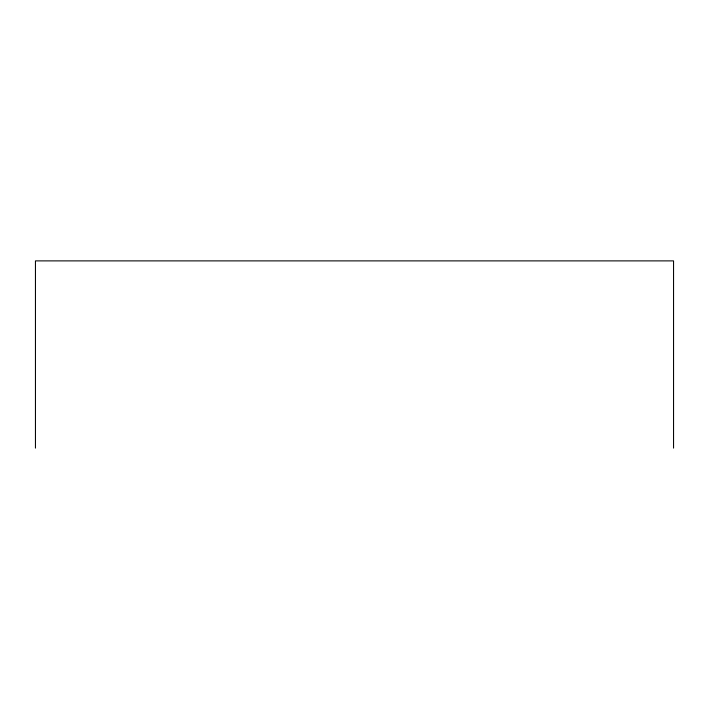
<?xml version="1.0" encoding="UTF-8"?>
<svg xmlns="http://www.w3.org/2000/svg" width="709" height="709" viewBox="0 0 709 709"><rect width="100%" height="100%" fill="white"/><g stroke="black" fill="none" stroke-linecap="round" stroke-linejoin="round"><path stroke-width="1.06" d="M673.55 448.115L673.55 260.885L35.45 260.885L35.45 448.115"/></g></svg>
